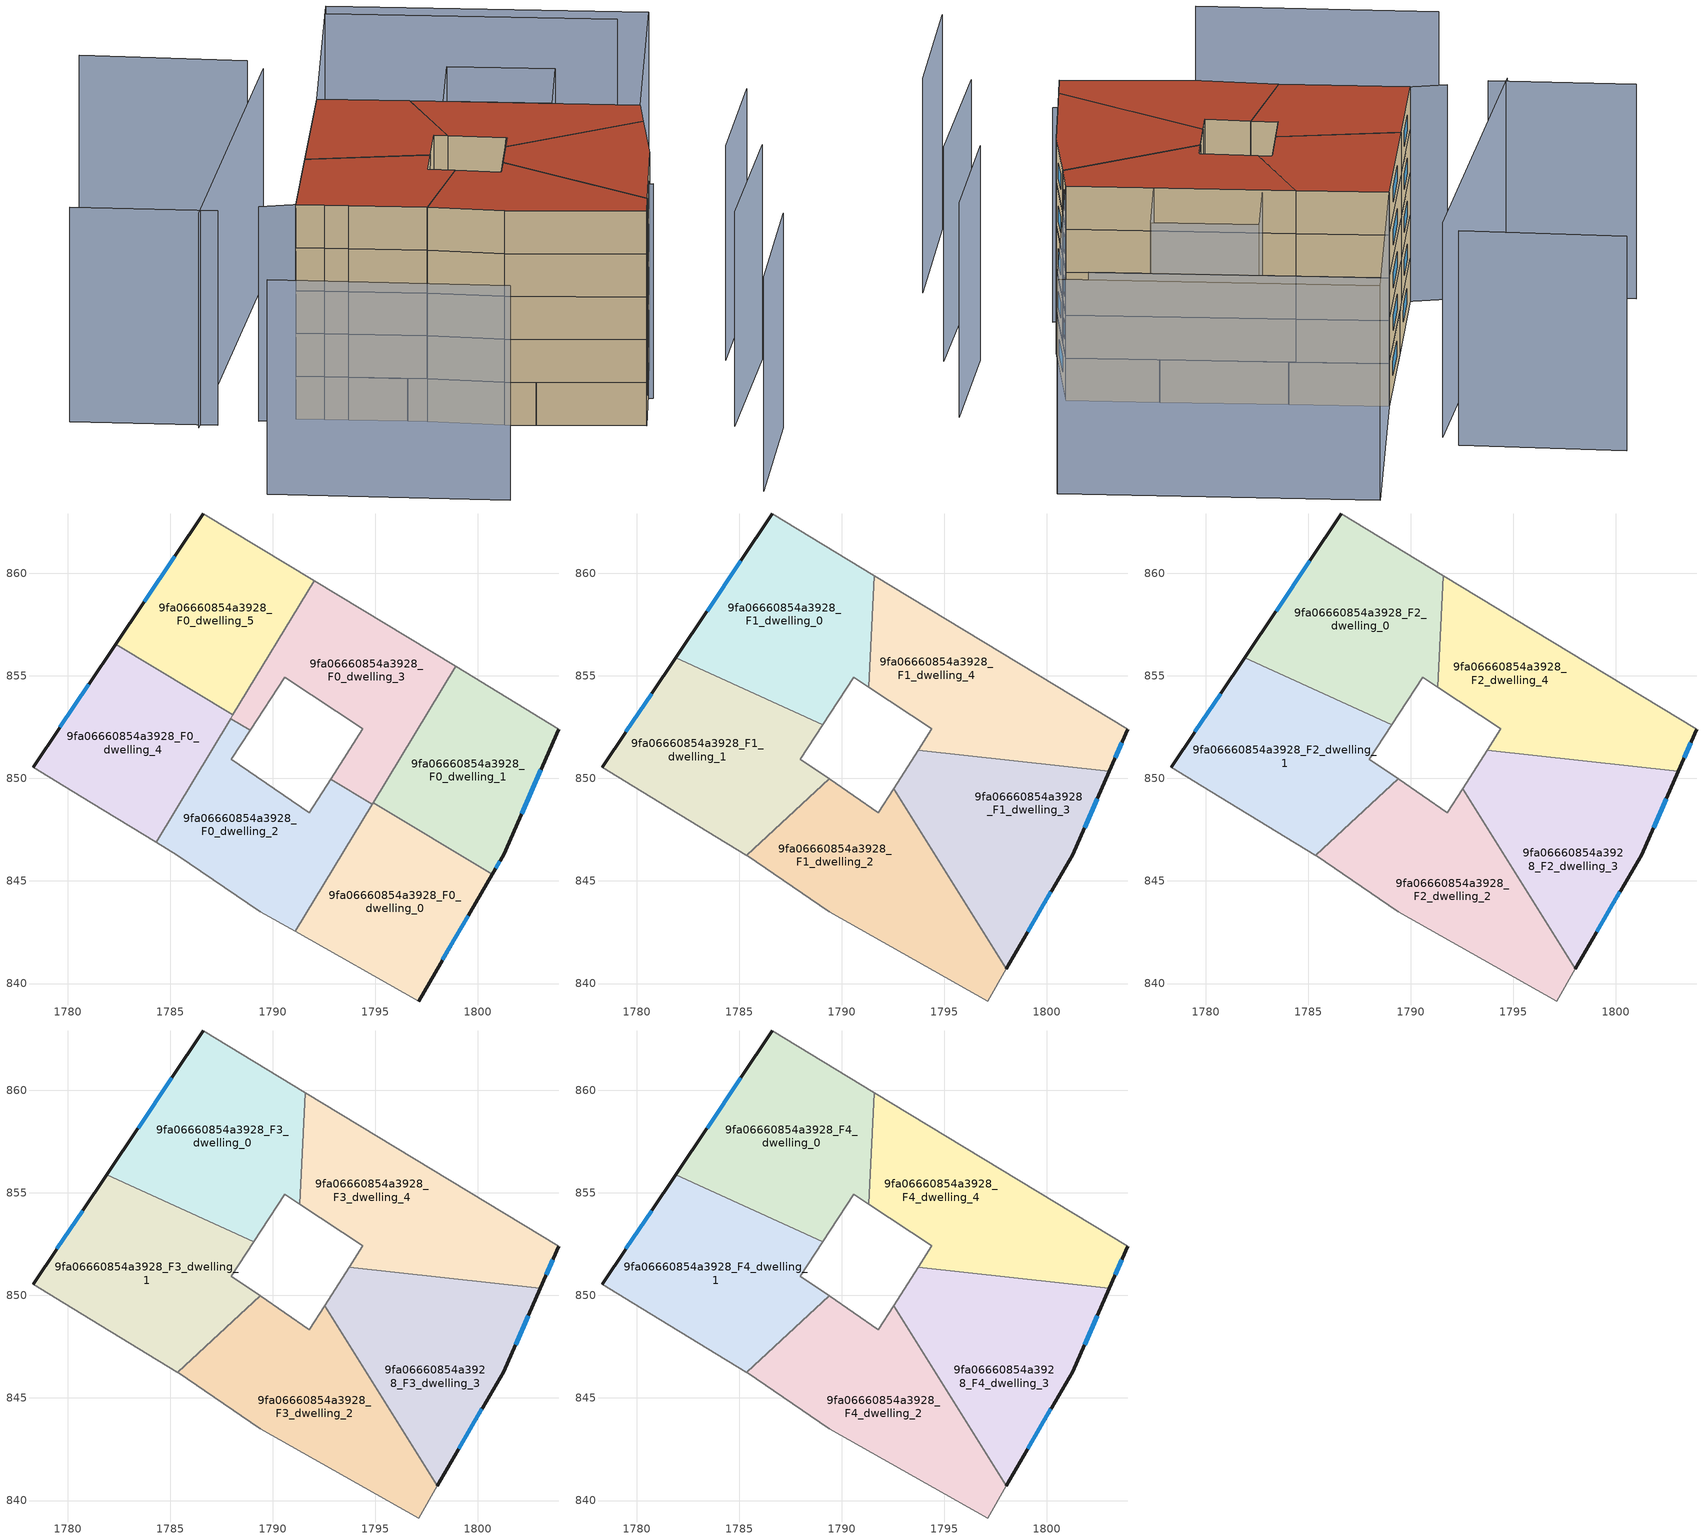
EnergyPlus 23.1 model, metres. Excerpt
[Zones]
9fa06660854a3928_F0_dwelling_0
 floor ground (EU_floor_Construction): 1800.7,845.32 1797.11,839.15 1791.1,842.54 1794.9,848.83 z0
 wall outside (EU_wall_Construction): 1797.11,839.15 1800.7,845.32 z0:3
 wall to 9fa06660854a3928_F0_dwelling_1 (EU_wall_Construction): 1800.7,845.32 1794.9,848.83 z0:3
 wall adiabatic (EU_wall_Construction): 1791.1,842.54 1797.11,839.15 z0:3
 wall to 9fa06660854a3928_F0_dwelling_2 (EU_wall_Construction): 1794.85,848.75 1791.1,842.54 z0:3
 wall to 9fa06660854a3928_F0_dwelling_3 (EU_wall_Construction): 1794.9,848.83 1794.85,848.75 z0:3
 window (EU_Window_Construction): 1798.28,841.15 1799.53,843.31 z0.98:2.02
9fa06660854a3928_F0_dwelling_1
 floor ground (EU_floor_Construction): 1803.96,852.41 1801.26,846.28 1800.7,845.32 1794.9,848.83 1798.91,855.46 z0
 wall outside (EU_wall_Construction): 1800.7,845.32 1801.26,846.28 1803.96,852.41 z0:3
 wall adiabatic (EU_wall_Construction): 1803.96,852.41 1798.91,855.46 z0:3
 wall to 9fa06660854a3928_F0_dwelling_3 (EU_wall_Construction): 1798.91,855.46 1794.9,848.83 z0:3
 window (EU_Window_Construction): 1802.14,848.27 1803.08,850.41 / 1800.88,845.63 1801.08,845.97 z0.98:2.02
9fa06660854a3928_F0_dwelling_2
 floor ground (EU_floor_Construction): 1792.83,849.97 1794.85,848.75 1791.1,842.54 1789.38,843.51 1785.35,846.27 1784.31,846.9 1787.95,852.92 1788.9,852.35 1787.97,850.94 1791.78,848.33 z0
 wall adiabatic (EU_wall_Construction): 1792.83,849.97 1791.78,848.33 1787.97,850.94 1788.9,852.35 / 1784.31,846.9 1785.35,846.27 1789.38,843.51 1791.1,842.54 z0:3
 wall to 9fa06660854a3928_F0_dwelling_3 (EU_wall_Construction): 1794.85,848.75 1792.83,849.97 / 1788.9,852.35 1787.95,852.92 z0:3
 wall to 9fa06660854a3928_F0_dwelling_4 (EU_wall_Construction): 1787.95,852.92 1784.31,846.9 z0:3
9fa06660854a3928_F0_dwelling_3
 floor ground (EU_floor_Construction): 1798.91,855.46 1794.85,848.75 1792.83,849.97 1794.4,852.41 1790.59,854.93 1788.9,852.35 1787.95,852.92 1792.02,859.63 z0
 wall adiabatic (EU_wall_Construction): 1788.9,852.35 1790.59,854.93 1794.4,852.41 1792.83,849.97 / 1798.91,855.46 1792.02,859.63 z0:3
 wall to 9fa06660854a3928_F0_dwelling_5 (EU_wall_Construction): 1792.02,859.63 1788.06,853.1 z0:3
 wall to 9fa06660854a3928_F0_dwelling_4 (EU_wall_Construction): 1788.06,853.1 1787.95,852.92 z0:3
9fa06660854a3928_F0_dwelling_4
 floor ground (EU_floor_Construction): 1788.06,853.1 1784.31,846.9 1781.14,848.83 1779.83,849.63 1778.31,850.55 1782.35,856.55 z0
 wall outside (EU_wall_Construction): 1782.35,856.55 1778.31,850.55 z0:3
 wall to 9fa06660854a3928_F0_dwelling_5 (EU_wall_Construction): 1788.06,853.1 1782.35,856.55 z0:3
 wall adiabatic (EU_wall_Construction): 1778.31,850.55 1779.83,849.63 1781.14,848.83 1784.31,846.9 z0:3
 window (EU_Window_Construction): 1781.04,854.6 1779.63,852.5 z0.98:2.02
9fa06660854a3928_F0_dwelling_5
 floor ground (EU_floor_Construction): 1792.02,859.63 1788.06,853.1 1782.35,856.55 1786.62,862.9 z0
 wall outside (EU_wall_Construction): 1786.62,862.9 1782.35,856.55 z0:3
 wall adiabatic (EU_wall_Construction): 1792.02,859.63 1786.62,862.9 z0:3
 window (EU_Window_Construction): 1785.23,860.83 1783.74,858.62 z0.98:2.02
9fa06660854a3928_F1_dwelling_0
 floor to 9fa06660854a3928_F0_dwelling_5 (EU_floor_Construction): 1791.59,859.89 1791.54,858.85 1788.06,853.1 1782.35,856.55 1786.62,862.9 z3
 floor to 9fa06660854a3928_F0_dwelling_3 (EU_floor_Construction): 1791.54,858.85 1791.33,854.44 1790.59,854.93 1789.07,852.61 1788.05,853.08 z3
 floor to 9fa06660854a3928_F0_dwelling_4 (EU_floor_Construction): 1788.06,853.1 1788.05,853.08 1781.9,855.88 1782.35,856.55 z3
 wall outside (EU_wall_Construction): 1786.62,862.9 1781.9,855.88 z3:6
 wall to 9fa06660854a3928_F1_dwelling_4 (EU_wall_Construction): 1791.33,854.44 1791.59,859.89 z3:6
 wall adiabatic (EU_wall_Construction): 1789.07,852.61 1790.59,854.93 1791.33,854.44 / 1791.59,859.89 1786.62,862.9 z3:6
 wall to 9fa06660854a3928_F1_dwelling_1 (EU_wall_Construction): 1781.9,855.88 1789.07,852.61 z3:6
 window (EU_Window_Construction): 1785.08,860.61 1783.43,858.16 z3.98:5.02
9fa06660854a3928_F1_dwelling_1
 floor to 9fa06660854a3928_F0_dwelling_4 (EU_floor_Construction): 1788.05,853.08 1784.31,846.9 1781.14,848.83 1779.83,849.63 1778.31,850.55 1781.9,855.88 z3
 floor to 9fa06660854a3928_F0_dwelling_2 (EU_floor_Construction): 1788.9,852.35 1787.97,850.94 1789.38,849.97 1785.36,846.26 1785.35,846.27 1784.31,846.9 1787.95,852.92 z3
 floor to 9fa06660854a3928_F0_dwelling_3 (EU_floor_Construction): 1789.07,852.61 1788.9,852.35 1787.95,852.92 1788.05,853.08 z3
 wall outside (EU_wall_Construction): 1781.9,855.88 1778.31,850.55 z3:6
 wall adiabatic (EU_wall_Construction): 1778.31,850.55 1779.83,849.63 1781.14,848.83 1785.35,846.27 1785.36,846.26 / 1789.38,849.97 1787.97,850.94 1789.07,852.61 z3:6
 wall to 9fa06660854a3928_F1_dwelling_2 (EU_wall_Construction): 1785.36,846.26 1789.38,849.97 z3:6
 window (EU_Window_Construction): 1780.73,854.14 1779.48,852.28 z3.98:5.02
9fa06660854a3928_F1_dwelling_2
 floor to 9fa06660854a3928_F0_dwelling_0 (EU_floor_Construction): 1793.94,847.24 1798.02,840.71 1797.11,839.15 1791.1,842.54 z3
 floor to 9fa06660854a3928_F0_dwelling_2 (EU_floor_Construction): 1792.53,849.5 1793.94,847.24 1791.1,842.54 1789.38,843.51 1785.36,846.26 1789.38,849.97 1791.78,848.33 z3
 wall adiabatic (EU_wall_Construction): 1792.53,849.5 1791.78,848.33 1789.38,849.97 / 1785.36,846.26 1789.38,843.51 1797.11,839.15 1798.02,840.71 z3:6
 wall to 9fa06660854a3928_F1_dwelling_3 (EU_wall_Construction): 1798.02,840.71 1792.53,849.5 z3:6
9fa06660854a3928_F1_dwelling_3
 floor to 9fa06660854a3928_F0_dwelling_1 (EU_floor_Construction): 1803.05,850.34 1801.26,846.28 1800.7,845.32 1794.9,848.83 1796.27,851.09 z3
 floor to 9fa06660854a3928_F0_dwelling_0 (EU_floor_Construction): 1800.7,845.32 1798.02,840.71 1793.94,847.24 1794.9,848.83 z3
 floor to 9fa06660854a3928_F0_dwelling_3 (EU_floor_Construction): 1796.27,851.09 1794.85,848.75 1792.83,849.97 1793.73,851.37 z3
 floor to 9fa06660854a3928_F0_dwelling_2 (EU_floor_Construction): 1794.85,848.75 1793.94,847.24 1792.53,849.5 1792.83,849.97 z3
 wall outside (EU_wall_Construction): 1798.02,840.71 1801.26,846.28 1803.05,850.34 z3:6
 wall adiabatic (EU_wall_Construction): 1793.73,851.37 1792.53,849.5 z3:6
 wall to 9fa06660854a3928_F1_dwelling_4 (EU_wall_Construction): 1803.05,850.34 1793.73,851.37 z3:6
 window (EU_Window_Construction): 1801.84,847.6 1802.47,849.02 / 1799.07,842.52 1800.21,844.47 z3.98:5.02
9fa06660854a3928_F1_dwelling_4
 floor to 9fa06660854a3928_F0_dwelling_3 (EU_floor_Construction): 1798.91,855.46 1796.27,851.09 1793.73,851.37 1794.4,852.41 1791.33,854.44 1791.54,858.85 1792.01,859.63 z3
 floor to 9fa06660854a3928_F0_dwelling_5 (EU_floor_Construction): 1792.01,859.63 1791.54,858.85 1791.59,859.89 z3
 floor to 9fa06660854a3928_F0_dwelling_1 (EU_floor_Construction): 1803.96,852.41 1803.05,850.34 1796.27,851.09 1798.91,855.46 z3
 wall outside (EU_wall_Construction): 1803.05,850.34 1803.96,852.41 z3:6
 wall adiabatic (EU_wall_Construction): 1791.33,854.44 1794.4,852.41 1793.73,851.37 / 1803.96,852.41 1791.59,859.89 z3:6
 window (EU_Window_Construction): 1803.35,851.01 1803.66,851.74 z3.98:5.02
9fa06660854a3928_F2_dwelling_0
 floor to 9fa06660854a3928_F1_dwelling_0 (EU_floor_Construction): 1791.59,859.89 1791.33,854.44 1790.59,854.93 1789.07,852.61 1781.9,855.88 1786.62,862.9 z6
 wall outside (EU_wall_Construction): 1786.62,862.9 1781.9,855.88 z6:9
 wall to 9fa06660854a3928_F2_dwelling_4 (EU_wall_Construction): 1791.33,854.44 1791.59,859.89 z6:9
 wall adiabatic (EU_wall_Construction): 1789.07,852.61 1790.59,854.93 1791.33,854.44 / 1791.59,859.89 1786.62,862.9 z6:9
 wall to 9fa06660854a3928_F2_dwelling_1 (EU_wall_Construction): 1781.9,855.88 1789.07,852.61 z6:9
 window (EU_Window_Construction): 1785.08,860.61 1783.43,858.16 z6.98:8.02
9fa06660854a3928_F2_dwelling_1
 floor to 9fa06660854a3928_F1_dwelling_1 (EU_floor_Construction): 1789.07,852.61 1787.97,850.94 1789.38,849.97 1785.36,846.26 1785.35,846.27 1781.14,848.83 1779.83,849.63 1778.31,850.55 1781.9,855.88 z6
 wall outside (EU_wall_Construction): 1781.9,855.88 1778.31,850.55 z6:9
 wall adiabatic (EU_wall_Construction): 1778.31,850.55 1779.83,849.63 1781.14,848.83 1785.35,846.27 1785.36,846.26 / 1789.38,849.97 1787.97,850.94 1789.07,852.61 z6:9
 wall to 9fa06660854a3928_F2_dwelling_2 (EU_wall_Construction): 1785.36,846.26 1789.38,849.97 z6:9
 window (EU_Window_Construction): 1780.73,854.14 1779.48,852.28 z6.98:8.02
9fa06660854a3928_F2_dwelling_2
 floor to 9fa06660854a3928_F1_dwelling_2 (EU_floor_Construction): 1792.53,849.5 1798.02,840.71 1797.11,839.15 1789.38,843.51 1785.36,846.26 1789.38,849.97 1791.78,848.33 z6
 wall adiabatic (EU_wall_Construction): 1792.53,849.5 1791.78,848.33 1789.38,849.97 / 1785.36,846.26 1789.38,843.51 1797.11,839.15 1798.02,840.71 z6:9
 wall to 9fa06660854a3928_F2_dwelling_3 (EU_wall_Construction): 1798.02,840.71 1792.53,849.5 z6:9
9fa06660854a3928_F2_dwelling_3
 floor to 9fa06660854a3928_F1_dwelling_3 (EU_floor_Construction): 1803.05,850.34 1801.26,846.28 1798.02,840.71 1792.53,849.5 1793.73,851.37 z6
 wall outside (EU_wall_Construction): 1798.02,840.71 1801.26,846.28 1803.05,850.34 z6:9
 wall adiabatic (EU_wall_Construction): 1793.73,851.37 1792.53,849.5 z6:9
 wall to 9fa06660854a3928_F2_dwelling_4 (EU_wall_Construction): 1803.05,850.34 1793.73,851.37 z6:9
 window (EU_Window_Construction): 1801.84,847.6 1802.47,849.02 / 1799.07,842.52 1800.21,844.47 z6.98:8.02
9fa06660854a3928_F2_dwelling_4
 floor to 9fa06660854a3928_F1_dwelling_4 (EU_floor_Construction): 1803.96,852.41 1803.05,850.34 1793.73,851.37 1794.4,852.41 1791.33,854.44 1791.59,859.89 z6
 wall outside (EU_wall_Construction): 1803.05,850.34 1803.96,852.41 z6:9
 wall adiabatic (EU_wall_Construction): 1791.33,854.44 1794.4,852.41 1793.73,851.37 / 1803.96,852.41 1791.59,859.89 z6:9
 window (EU_Window_Construction): 1803.35,851.01 1803.66,851.74 z6.98:8.02
9fa06660854a3928_F3_dwelling_0
 floor to 9fa06660854a3928_F2_dwelling_0 (EU_floor_Construction): 1791.59,859.89 1791.33,854.44 1790.59,854.93 1789.07,852.61 1781.9,855.88 1786.62,862.9 z9
 wall outside (EU_wall_Construction): 1786.62,862.9 1781.9,855.88 z9:12
 wall to 9fa06660854a3928_F3_dwelling_4 (EU_wall_Construction): 1791.33,854.44 1791.59,859.89 z9:12
 wall adiabatic (EU_wall_Construction): 1789.07,852.61 1790.59,854.93 1791.33,854.44 / 1791.59,859.89 1786.62,862.9 z9:12
 wall to 9fa06660854a3928_F3_dwelling_1 (EU_wall_Construction): 1781.9,855.88 1789.07,852.61 z9:12
 window (EU_Window_Construction): 1785.08,860.61 1783.43,858.16 z9.98:11.02
9fa06660854a3928_F3_dwelling_1
 floor to 9fa06660854a3928_F2_dwelling_1 (EU_floor_Construction): 1789.07,852.61 1787.97,850.94 1789.38,849.97 1785.36,846.26 1785.35,846.27 1781.14,848.83 1779.83,849.63 1778.31,850.55 1781.9,855.88 z9
 wall outside (EU_wall_Construction): 1781.9,855.88 1778.31,850.55 z9:12
 wall adiabatic (EU_wall_Construction): 1778.31,850.55 1779.83,849.63 1781.14,848.83 1785.35,846.27 1785.36,846.26 / 1789.38,849.97 1787.97,850.94 1789.07,852.61 z9:12
 wall to 9fa06660854a3928_F3_dwelling_2 (EU_wall_Construction): 1785.36,846.26 1789.38,849.97 z9:12
 window (EU_Window_Construction): 1780.73,854.14 1779.48,852.28 z9.98:11.02
9fa06660854a3928_F3_dwelling_2
 floor to 9fa06660854a3928_F2_dwelling_2 (EU_floor_Construction): 1792.53,849.5 1798.02,840.71 1797.11,839.15 1789.38,843.51 1785.36,846.26 1789.38,849.97 1791.78,848.33 z9
 wall adiabatic (EU_wall_Construction): 1792.53,849.5 1791.78,848.33 1789.38,849.97 / 1785.36,846.26 1789.38,843.51 1797.11,839.15 1798.02,840.71 z9:12
 wall to 9fa06660854a3928_F3_dwelling_3 (EU_wall_Construction): 1798.02,840.71 1792.53,849.5 z9:12
9fa06660854a3928_F3_dwelling_3
 floor to 9fa06660854a3928_F2_dwelling_3 (EU_floor_Construction): 1803.05,850.34 1801.26,846.28 1798.02,840.71 1792.53,849.5 1793.73,851.37 z9
 wall outside (EU_wall_Construction): 1798.02,840.71 1801.26,846.28 1803.05,850.34 z9:12
 wall adiabatic (EU_wall_Construction): 1793.73,851.37 1792.53,849.5 z9:12
 wall to 9fa06660854a3928_F3_dwelling_4 (EU_wall_Construction): 1803.05,850.34 1793.73,851.37 z9:12
 window (EU_Window_Construction): 1801.84,847.6 1802.47,849.02 / 1799.07,842.52 1800.21,844.47 z9.98:11.02
9fa06660854a3928_F3_dwelling_4
 floor to 9fa06660854a3928_F2_dwelling_4 (EU_floor_Construction): 1803.96,852.41 1803.05,850.34 1793.73,851.37 1794.4,852.41 1791.33,854.44 1791.59,859.89 z9
 wall outside (EU_wall_Construction): 1803.05,850.34 1803.96,852.41 z9:12
 wall adiabatic (EU_wall_Construction): 1791.33,854.44 1794.4,852.41 1793.73,851.37 / 1803.96,852.41 1791.59,859.89 z9:12
 window (EU_Window_Construction): 1803.35,851.01 1803.66,851.74 z9.98:11.02
9fa06660854a3928_F4_dwelling_0
 floor to 9fa06660854a3928_F3_dwelling_0 (EU_floor_Construction): 1791.59,859.89 1791.33,854.44 1790.59,854.93 1789.07,852.61 1781.9,855.88 1786.62,862.9 z12
 wall outside (EU_wall_Construction): 1786.62,862.9 1781.9,855.88 z12:15
 wall to 9fa06660854a3928_F4_dwelling_4 (EU_wall_Construction): 1791.33,854.44 1791.59,859.89 z12:15
 wall adiabatic (EU_wall_Construction): 1789.07,852.61 1790.59,854.93 1791.33,854.44 / 1791.59,859.89 1786.62,862.9 z12:15
 wall to 9fa06660854a3928_F4_dwelling_1 (EU_wall_Construction): 1781.9,855.88 1789.07,852.61 z12:15
 window (EU_Window_Construction): 1785.08,860.61 1783.43,858.16 z12.98:14.02
 roof outside (EU_roof_Construction): 1791.33,854.44 1791.59,859.89 1786.62,862.9 1781.9,855.88 1789.07,852.61 1790.59,854.93 z15
9fa06660854a3928_F4_dwelling_1
 floor to 9fa06660854a3928_F3_dwelling_1 (EU_floor_Construction): 1789.07,852.61 1787.97,850.94 1789.38,849.97 1785.36,846.26 1785.35,846.27 1781.14,848.83 1779.83,849.63 1778.31,850.55 1781.9,855.88 z12
 wall outside (EU_wall_Construction): 1781.9,855.88 1778.31,850.55 z12:15
 wall adiabatic (EU_wall_Construction): 1778.31,850.55 1779.83,849.63 1781.14,848.83 1785.35,846.27 1785.36,846.26 / 1789.38,849.97 1787.97,850.94 1789.07,852.61 z12:15
 wall to 9fa06660854a3928_F4_dwelling_2 (EU_wall_Construction): 1785.36,846.26 1789.38,849.97 z12:15
 window (EU_Window_Construction): 1780.73,854.14 1779.48,852.28 z12.98:14.02
 roof outside (EU_roof_Construction): 1789.38,849.97 1787.97,850.94 1789.07,852.61 1781.9,855.88 1778.31,850.55 1779.83,849.63 1781.14,848.83 1785.35,846.27 1785.36,846.26 z15
9fa06660854a3928_F4_dwelling_2
 floor to 9fa06660854a3928_F3_dwelling_2 (EU_floor_Construction): 1792.53,849.5 1798.02,840.71 1797.11,839.15 1789.38,843.51 1785.36,846.26 1789.38,849.97 1791.78,848.33 z12
 wall adiabatic (EU_wall_Construction): 1792.53,849.5 1791.78,848.33 1789.38,849.97 / 1785.36,846.26 1789.38,843.51 1797.11,839.15 1798.02,840.71 z12:15
 wall to 9fa06660854a3928_F4_dwelling_3 (EU_wall_Construction): 1798.02,840.71 1792.53,849.5 z12:15
 roof outside (EU_roof_Construction): 1797.11,839.15 1798.02,840.71 1792.53,849.5 1791.78,848.33 1789.38,849.97 1785.36,846.26 1789.38,843.51 z15
9fa06660854a3928_F4_dwelling_3
 floor to 9fa06660854a3928_F3_dwelling_3 (EU_floor_Construction): 1803.05,850.34 1801.26,846.28 1798.02,840.71 1792.53,849.5 1793.73,851.37 z12
 wall outside (EU_wall_Construction): 1798.02,840.71 1801.26,846.28 1803.05,850.34 z12:15
 wall adiabatic (EU_wall_Construction): 1793.73,851.37 1792.53,849.5 z12:15
 wall to 9fa06660854a3928_F4_dwelling_4 (EU_wall_Construction): 1803.05,850.34 1793.73,851.37 z12:15
 window (EU_Window_Construction): 1801.84,847.6 1802.47,849.02 / 1799.07,842.52 1800.21,844.47 z12.98:14.02
 roof outside (EU_roof_Construction): 1798.02,840.71 1801.26,846.28 1803.05,850.34 1793.73,851.37 1792.53,849.5 z15
9fa06660854a3928_F4_dwelling_4
 floor to 9fa06660854a3928_F3_dwelling_4 (EU_floor_Construction): 1803.96,852.41 1803.05,850.34 1793.73,851.37 1794.4,852.41 1791.33,854.44 1791.59,859.89 z12
 wall outside (EU_wall_Construction): 1803.05,850.34 1803.96,852.41 z12:15
 wall adiabatic (EU_wall_Construction): 1791.33,854.44 1794.4,852.41 1793.73,851.37 / 1803.96,852.41 1791.59,859.89 z12:15
 window (EU_Window_Construction): 1803.35,851.01 1803.66,851.74 z12.98:14.02
 roof outside (EU_roof_Construction): 1803.05,850.34 1803.96,852.41 1791.59,859.89 1791.33,854.44 1794.4,852.41 1793.73,851.37 z15
shading: 1799.1,827.55 1804.47,834.79 / 1771.68,842.18 1784.6,834.14 / 1776.17,851.44 1799.36,842.35 / 1805.9,844.83 1810.89,851.17 / 1801.91,836.42 1807.97,843.86 / 1765.77,857.1 1773.62,852.16 / 1808.52,863.66 1792.85,873.16 / 1785.39,869.71 1776.59,875.49 / 1785.74,868.23 1772.43,852.44 / 1787.92,850.86 1790.59,854.93 / 1790.59,854.93 1794.45,852.4 / 1794.45,852.4 1791.78,848.33 / 1791.78,848.33 1787.92,850.86 / 1793.41,858.79 1795.93,862.94 / 1795.93,862.94 1801.76,859.4 / 1801.76,859.4 1799.24,855.25 / 1799.24,855.25 1793.41,858.79 / 1786.62,862.9 1793.42,874.1 / 1793.42,874.1 1810.74,863.58 / 1810.74,863.58 1803.94,852.38 / 1803.94,852.38 1786.62,862.9 z0:15
[Building]
EU S2 Campaign: North Axis=0; Terrain=City; Solar Distribution=FullExterior
[Site:Location]
Bologna: Latitude=44.5; Longitude=11.25; Time Zone=1; Elevation=37
[SizingPeriod:WeatherFileDays]
AnnualSizingPeriod: Begin Month=1; Begin Day of Month=1; End Month=12; End Day of Month=31; Day of Week for Start Day=Monday; Use Weather File Daylight Saving Period=No; Use Weather File Rain and Snow Indicators=No
[MATERIAL]
EU_InternalMass_Material: Roughness=MediumRough; Thickness=0.1; Conductivity=1; Density=1800; Specific Heat=900; Thermal Absorptance=0.9; Solar Absorptance=0.7; Visible Absorptance=0.7
[MATERIAL:NOMASS] Roughness=MediumRough; Thermal Absorptance=0.9; Solar Absorptance=0.7; Visible Absorptance=0.7
Name | Thermal Resistance
EU_wall_NoMass | 0.905828
EU_roof_NoMass | 0.37593
EU_floor_NoMass | 0.67114
[WINDOWMATERIAL:SIMPLEGLAZINGSYSTEM]
EU_Window_SimpleGlazing: UFactor=4.52486; Solar Heat Gain Coefficient=0.85; Visible Transmittance=0.85
[CONSTRUCTION]
EU_wall_Construction: EU_wall_NoMass
EU_roof_Construction: EU_roof_NoMass
EU_floor_Construction: EU_floor_NoMass
EU_Window_Construction: EU_Window_SimpleGlazing
EU_InternalMass_Construction: EU_InternalMass_Material
[ZONE] Type=1; Multiplier=1; Ceiling Height=autocalculate; Floor Area=autocalculate; Part of Total Floor Area=Yes
Name | Volume
9fa06660854a3928_F0_dwelling_0; 9fa06660854a3928_F0_dwelling_5 | 148.673
9fa06660854a3928_F1_dwelling_0; 9fa06660854a3928_F2_dwelling_0; 9fa06660854a3928_F3_dwelling_0; 9fa06660854a3928_F4_dwelling_0 | 178.399
9fa06660854a3928_F0_dwelling_1 | 148.663
9fa06660854a3928_F1_dwelling_1; 9fa06660854a3928_F2_dwelling_1; 9fa06660854a3928_F3_dwelling_1; 9fa06660854a3928_F4_dwelling_1 | 178.392
9fa06660854a3928_F0_dwelling_2 | 148.668
9fa06660854a3928_F1_dwelling_2; 9fa06660854a3928_F2_dwelling_2; 9fa06660854a3928_F3_dwelling_2; 9fa06660854a3928_F4_dwelling_2 | 178.387
9fa06660854a3928_F0_dwelling_3 | 148.674
9fa06660854a3928_F1_dwelling_3; 9fa06660854a3928_F2_dwelling_3; 9fa06660854a3928_F3_dwelling_3; 9fa06660854a3928_F4_dwelling_3 | 178.406
9fa06660854a3928_F0_dwelling_4 | 148.666
9fa06660854a3928_F1_dwelling_4; 9fa06660854a3928_F2_dwelling_4; 9fa06660854a3928_F3_dwelling_4; 9fa06660854a3928_F4_dwelling_4 | 178.397
[INTERNALMASS] Construction=EU_InternalMass_Construction
Name | Zone or ZoneList | Surface Area
9fa06660854a3928_F0_dwelling_0_EU_InternalMass | 9fa06660854a3928_F0_dwelling_0 | 49.5576
9fa06660854a3928_F0_dwelling_1_EU_InternalMass | 9fa06660854a3928_F0_dwelling_1 | 49.5543
9fa06660854a3928_F0_dwelling_2_EU_InternalMass | 9fa06660854a3928_F0_dwelling_2 | 49.5562
9fa06660854a3928_F0_dwelling_3_EU_InternalMass | 9fa06660854a3928_F0_dwelling_3 | 49.5578
9fa06660854a3928_F0_dwelling_4_EU_InternalMass | 9fa06660854a3928_F0_dwelling_4 | 49.5557
9fa06660854a3928_F0_dwelling_5_EU_InternalMass | 9fa06660854a3928_F0_dwelling_5 | 49.5574
9fa06660854a3928_F1_dwelling_0_EU_InternalMass | 9fa06660854a3928_F1_dwelling_0 | 59.4669
9fa06660854a3928_F1_dwelling_1_EU_InternalMass | 9fa06660854a3928_F1_dwelling_1 | 59.4639
9fa06660854a3928_F1_dwelling_2_EU_InternalMass | 9fa06660854a3928_F1_dwelling_2 | 59.4622
9fa06660854a3928_F1_dwelling_3_EU_InternalMass | 9fa06660854a3928_F1_dwelling_3 | 59.4683
9fa06660854a3928_F1_dwelling_4_EU_InternalMass | 9fa06660854a3928_F1_dwelling_4 | 59.4658
9fa06660854a3928_F2_dwelling_0_EU_InternalMass | 9fa06660854a3928_F2_dwelling_0 | 59.4669
9fa06660854a3928_F2_dwelling_1_EU_InternalMass | 9fa06660854a3928_F2_dwelling_1 | 59.4639
9fa06660854a3928_F2_dwelling_2_EU_InternalMass | 9fa06660854a3928_F2_dwelling_2 | 59.4622
9fa06660854a3928_F2_dwelling_3_EU_InternalMass | 9fa06660854a3928_F2_dwelling_3 | 59.4683
9fa06660854a3928_F2_dwelling_4_EU_InternalMass | 9fa06660854a3928_F2_dwelling_4 | 59.4658
9fa06660854a3928_F3_dwelling_0_EU_InternalMass | 9fa06660854a3928_F3_dwelling_0 | 59.4669
9fa06660854a3928_F3_dwelling_1_EU_InternalMass | 9fa06660854a3928_F3_dwelling_1 | 59.4639
9fa06660854a3928_F3_dwelling_2_EU_InternalMass | 9fa06660854a3928_F3_dwelling_2 | 59.4622
9fa06660854a3928_F3_dwelling_3_EU_InternalMass | 9fa06660854a3928_F3_dwelling_3 | 59.4683
9fa06660854a3928_F3_dwelling_4_EU_InternalMass | 9fa06660854a3928_F3_dwelling_4 | 59.4658
9fa06660854a3928_F4_dwelling_0_EU_InternalMass | 9fa06660854a3928_F4_dwelling_0 | 59.4669
9fa06660854a3928_F4_dwelling_1_EU_InternalMass | 9fa06660854a3928_F4_dwelling_1 | 59.4639
9fa06660854a3928_F4_dwelling_2_EU_InternalMass | 9fa06660854a3928_F4_dwelling_2 | 59.4622
9fa06660854a3928_F4_dwelling_3_EU_InternalMass | 9fa06660854a3928_F4_dwelling_3 | 59.4683
9fa06660854a3928_F4_dwelling_4_EU_InternalMass | 9fa06660854a3928_F4_dwelling_4 | 59.4658
[OTHEREQUIPMENT] Fuel Type=Electricity; Design Level Calculation Method=Watts/Area; Power per Zone Floor Area=1; Fraction Latent=0; Fraction Radiant=0; Fraction Lost=0; Carbon Dioxide Generation Rate=0; EndUse Subcategory=EU_Step8_InternalGains
Name | Zone or ZoneList or Space or SpaceList | Schedule
EU_Step8_InternalGain_9fa06660854a3928_F0_dwelling_0_f000 | 9fa06660854a3928_F0_dwelling_0 | EU_Step8_GainSchedule_9fa06660854a3928_F0_dwelling_0_f000
EU_Step8_InternalGain_9fa06660854a3928_F0_dwelling_1_f000 | 9fa06660854a3928_F0_dwelling_1 | EU_Step8_GainSchedule_9fa06660854a3928_F0_dwelling_1_f000
EU_Step8_InternalGain_9fa06660854a3928_F0_dwelling_2_f000 | 9fa06660854a3928_F0_dwelling_2 | EU_Step8_GainSchedule_9fa06660854a3928_F0_dwelling_2_f000
EU_Step8_InternalGain_9fa06660854a3928_F0_dwelling_3_f000 | 9fa06660854a3928_F0_dwelling_3 | EU_Step8_GainSchedule_9fa06660854a3928_F0_dwelling_3_f000
EU_Step8_InternalGain_9fa06660854a3928_F0_dwelling_4_f000 | 9fa06660854a3928_F0_dwelling_4 | EU_Step8_GainSchedule_9fa06660854a3928_F0_dwelling_4_f000
EU_Step8_InternalGain_9fa06660854a3928_F0_dwelling_5_f000 | 9fa06660854a3928_F0_dwelling_5 | EU_Step8_GainSchedule_9fa06660854a3928_F0_dwelling_5_f000
EU_Step8_InternalGain_9fa06660854a3928_F1_dwelling_0_f000 | 9fa06660854a3928_F1_dwelling_0 | EU_Step8_GainSchedule_9fa06660854a3928_F1_dwelling_0_f000
EU_Step8_InternalGain_9fa06660854a3928_F1_dwelling_1_f000 | 9fa06660854a3928_F1_dwelling_1 | EU_Step8_GainSchedule_9fa06660854a3928_F1_dwelling_1_f000
EU_Step8_InternalGain_9fa06660854a3928_F1_dwelling_2_f000 | 9fa06660854a3928_F1_dwelling_2 | EU_Step8_GainSchedule_9fa06660854a3928_F1_dwelling_2_f000
EU_Step8_InternalGain_9fa06660854a3928_F1_dwelling_3_f000 | 9fa06660854a3928_F1_dwelling_3 | EU_Step8_GainSchedule_9fa06660854a3928_F1_dwelling_3_f000
EU_Step8_InternalGain_9fa06660854a3928_F1_dwelling_4_f000 | 9fa06660854a3928_F1_dwelling_4 | EU_Step8_GainSchedule_9fa06660854a3928_F1_dwelling_4_f000
EU_Step8_InternalGain_9fa06660854a3928_F2_dwelling_0_f000 | 9fa06660854a3928_F2_dwelling_0 | EU_Step8_GainSchedule_9fa06660854a3928_F2_dwelling_0_f000
EU_Step8_InternalGain_9fa06660854a3928_F2_dwelling_1_f000 | 9fa06660854a3928_F2_dwelling_1 | EU_Step8_GainSchedule_9fa06660854a3928_F2_dwelling_1_f000
EU_Step8_InternalGain_9fa06660854a3928_F2_dwelling_2_f000 | 9fa06660854a3928_F2_dwelling_2 | EU_Step8_GainSchedule_9fa06660854a3928_F2_dwelling_2_f000
EU_Step8_InternalGain_9fa06660854a3928_F2_dwelling_3_f000 | 9fa06660854a3928_F2_dwelling_3 | EU_Step8_GainSchedule_9fa06660854a3928_F2_dwelling_3_f000
EU_Step8_InternalGain_9fa06660854a3928_F2_dwelling_4_f000 | 9fa06660854a3928_F2_dwelling_4 | EU_Step8_GainSchedule_9fa06660854a3928_F2_dwelling_4_f000
EU_Step8_InternalGain_9fa06660854a3928_F3_dwelling_0_f000 | 9fa06660854a3928_F3_dwelling_0 | EU_Step8_GainSchedule_9fa06660854a3928_F3_dwelling_0_f000
EU_Step8_InternalGain_9fa06660854a3928_F3_dwelling_1_f000 | 9fa06660854a3928_F3_dwelling_1 | EU_Step8_GainSchedule_9fa06660854a3928_F3_dwelling_1_f000
EU_Step8_InternalGain_9fa06660854a3928_F3_dwelling_2_f000 | 9fa06660854a3928_F3_dwelling_2 | EU_Step8_GainSchedule_9fa06660854a3928_F3_dwelling_2_f000
EU_Step8_InternalGain_9fa06660854a3928_F3_dwelling_3_f000 | 9fa06660854a3928_F3_dwelling_3 | EU_Step8_GainSchedule_9fa06660854a3928_F3_dwelling_3_f000
EU_Step8_InternalGain_9fa06660854a3928_F3_dwelling_4_f000 | 9fa06660854a3928_F3_dwelling_4 | EU_Step8_GainSchedule_9fa06660854a3928_F3_dwelling_4_f000
EU_Step8_InternalGain_9fa06660854a3928_F4_dwelling_0_f000 | 9fa06660854a3928_F4_dwelling_0 | EU_Step8_GainSchedule_9fa06660854a3928_F4_dwelling_0_f000
EU_Step8_InternalGain_9fa06660854a3928_F4_dwelling_1_f000 | 9fa06660854a3928_F4_dwelling_1 | EU_Step8_GainSchedule_9fa06660854a3928_F4_dwelling_1_f000
EU_Step8_InternalGain_9fa06660854a3928_F4_dwelling_2_f000 | 9fa06660854a3928_F4_dwelling_2 | EU_Step8_GainSchedule_9fa06660854a3928_F4_dwelling_2_f000
EU_Step8_InternalGain_9fa06660854a3928_F4_dwelling_3_f000 | 9fa06660854a3928_F4_dwelling_3 | EU_Step8_GainSchedule_9fa06660854a3928_F4_dwelling_3_f000
EU_Step8_InternalGain_9fa06660854a3928_F4_dwelling_4_f000 | 9fa06660854a3928_F4_dwelling_4 | EU_Step8_GainSchedule_9fa06660854a3928_F4_dwelling_4_f000
[ZONEVENTILATION:DESIGNFLOWRATE] Schedule=EU_AlwaysOn; Design Flow Rate Calculation Method=AirChanges/Hour; Air Changes per Hour=0.73129; Ventilation Type=Natural; Fan Pressure Rise=0; Fan Total Efficiency=1; Constant Term Coefficient=1; Temperature Term Coefficient=0; Velocity Term Coefficient=0; Velocity Squared Term Coefficient=0; Minimum Indoor Temperature=-100; Maximum Indoor Temperature=100; Delta Temperature=-100; Minimum Outdoor Temperature=-100; Maximum Outdoor Temperature=100; Maximum Wind Speed=40
Name | Zone or ZoneList or Space or SpaceList
EU_ConstantAir_9fa06660854a3928_F0_dwelling_0 | 9fa06660854a3928_F0_dwelling_0
EU_ConstantAir_9fa06660854a3928_F0_dwelling_1 | 9fa06660854a3928_F0_dwelling_1
EU_ConstantAir_9fa06660854a3928_F0_dwelling_2 | 9fa06660854a3928_F0_dwelling_2
EU_ConstantAir_9fa06660854a3928_F0_dwelling_3 | 9fa06660854a3928_F0_dwelling_3
EU_ConstantAir_9fa06660854a3928_F0_dwelling_4 | 9fa06660854a3928_F0_dwelling_4
EU_ConstantAir_9fa06660854a3928_F0_dwelling_5 | 9fa06660854a3928_F0_dwelling_5
EU_ConstantAir_9fa06660854a3928_F1_dwelling_0 | 9fa06660854a3928_F1_dwelling_0
EU_ConstantAir_9fa06660854a3928_F1_dwelling_1 | 9fa06660854a3928_F1_dwelling_1
EU_ConstantAir_9fa06660854a3928_F1_dwelling_2 | 9fa06660854a3928_F1_dwelling_2
EU_ConstantAir_9fa06660854a3928_F1_dwelling_3 | 9fa06660854a3928_F1_dwelling_3
EU_ConstantAir_9fa06660854a3928_F1_dwelling_4 | 9fa06660854a3928_F1_dwelling_4
EU_ConstantAir_9fa06660854a3928_F2_dwelling_0 | 9fa06660854a3928_F2_dwelling_0
EU_ConstantAir_9fa06660854a3928_F2_dwelling_1 | 9fa06660854a3928_F2_dwelling_1
EU_ConstantAir_9fa06660854a3928_F2_dwelling_2 | 9fa06660854a3928_F2_dwelling_2
EU_ConstantAir_9fa06660854a3928_F2_dwelling_3 | 9fa06660854a3928_F2_dwelling_3
EU_ConstantAir_9fa06660854a3928_F2_dwelling_4 | 9fa06660854a3928_F2_dwelling_4
EU_ConstantAir_9fa06660854a3928_F3_dwelling_0 | 9fa06660854a3928_F3_dwelling_0
EU_ConstantAir_9fa06660854a3928_F3_dwelling_1 | 9fa06660854a3928_F3_dwelling_1
EU_ConstantAir_9fa06660854a3928_F3_dwelling_2 | 9fa06660854a3928_F3_dwelling_2
EU_ConstantAir_9fa06660854a3928_F3_dwelling_3 | 9fa06660854a3928_F3_dwelling_3
EU_ConstantAir_9fa06660854a3928_F3_dwelling_4 | 9fa06660854a3928_F3_dwelling_4
EU_ConstantAir_9fa06660854a3928_F4_dwelling_0 | 9fa06660854a3928_F4_dwelling_0
EU_ConstantAir_9fa06660854a3928_F4_dwelling_1 | 9fa06660854a3928_F4_dwelling_1
EU_ConstantAir_9fa06660854a3928_F4_dwelling_2 | 9fa06660854a3928_F4_dwelling_2
EU_ConstantAir_9fa06660854a3928_F4_dwelling_3 | 9fa06660854a3928_F4_dwelling_3
EU_ConstantAir_9fa06660854a3928_F4_dwelling_4 | 9fa06660854a3928_F4_dwelling_4
[HVACTEMPLATE:THERMOSTAT] Constant Heating Setpoint=20; Constant Cooling Setpoint=50
EU_HeatOnly_9fa06660854a3928_F0_dwelling_0; EU_HeatOnly_9fa06660854a3928_F0_dwelling_1; EU_HeatOnly_9fa06660854a3928_F0_dwelling_2; EU_HeatOnly_9fa06660854a3928_F0_dwelling_3; EU_HeatOnly_9fa06660854a3928_F0_dwelling_4; EU_HeatOnly_9fa06660854a3928_F0_dwelling_5; EU_HeatOnly_9fa06660854a3928_F1_dwelling_0; EU_HeatOnly_9fa06660854a3928_F1_dwelling_1; EU_HeatOnly_9fa06660854a3928_F1_dwelling_2; EU_HeatOnly_9fa06660854a3928_F1_dwelling_3; EU_HeatOnly_9fa06660854a3928_F1_dwelling_4; EU_HeatOnly_9fa06660854a3928_F2_dwelling_0; EU_HeatOnly_9fa06660854a3928_F2_dwelling_1; EU_HeatOnly_9fa06660854a3928_F2_dwelling_2; EU_HeatOnly_9fa06660854a3928_F2_dwelling_3; EU_HeatOnly_9fa06660854a3928_F2_dwelling_4; EU_HeatOnly_9fa06660854a3928_F3_dwelling_0; EU_HeatOnly_9fa06660854a3928_F3_dwelling_1; EU_HeatOnly_9fa06660854a3928_F3_dwelling_2; EU_HeatOnly_9fa06660854a3928_F3_dwelling_3; EU_HeatOnly_9fa06660854a3928_F3_dwelling_4; EU_HeatOnly_9fa06660854a3928_F4_dwelling_0; EU_HeatOnly_9fa06660854a3928_F4_dwelling_1; EU_HeatOnly_9fa06660854a3928_F4_dwelling_2; EU_HeatOnly_9fa06660854a3928_F4_dwelling_3; EU_HeatOnly_9fa06660854a3928_F4_dwelling_4
[HVACTEMPLATE:ZONE:IDEALLOADSAIRSYSTEM] System Availability Schedule=EU_AlwaysOn; Maximum Heating Supply Air Temperature=50; Minimum Cooling Supply Air Temperature=13; Maximum Heating Supply Air Humidity Ratio=0.0156; Minimum Cooling Supply Air Humidity Ratio=0.0077; Heating Limit=NoLimit; Cooling Limit=NoLimit; Heating Availability Schedule=EU_AlwaysOn; Cooling Availability Schedule=EU_CoolingOff; Dehumidification Control Type=ConstantSensibleHeatRatio; Cooling Sensible Heat Ratio=0.7; Dehumidification Setpoint=60; Humidification Control Type=None; Humidification Setpoint=30; Outdoor Air Method=None; Outdoor Air Flow Rate per Person=0.00944; Outdoor Air Flow Rate per Zone Floor Area=0; Outdoor Air Flow Rate per Zone=0; Demand Controlled Ventilation Type=None; Outdoor Air Economizer Type=NoEconomizer; Heat Recovery Type=None; Sensible Heat Recovery Effectiveness=0.7; Latent Heat Recovery Effectiveness=0.65
Name | Template Thermostat
9fa06660854a3928_F0_dwelling_0 | EU_HeatOnly_9fa06660854a3928_F0_dwelling_0
9fa06660854a3928_F0_dwelling_1 | EU_HeatOnly_9fa06660854a3928_F0_dwelling_1
9fa06660854a3928_F0_dwelling_2 | EU_HeatOnly_9fa06660854a3928_F0_dwelling_2
9fa06660854a3928_F0_dwelling_3 | EU_HeatOnly_9fa06660854a3928_F0_dwelling_3
9fa06660854a3928_F0_dwelling_4 | EU_HeatOnly_9fa06660854a3928_F0_dwelling_4
9fa06660854a3928_F0_dwelling_5 | EU_HeatOnly_9fa06660854a3928_F0_dwelling_5
9fa06660854a3928_F1_dwelling_0 | EU_HeatOnly_9fa06660854a3928_F1_dwelling_0
9fa06660854a3928_F1_dwelling_1 | EU_HeatOnly_9fa06660854a3928_F1_dwelling_1
9fa06660854a3928_F1_dwelling_2 | EU_HeatOnly_9fa06660854a3928_F1_dwelling_2
9fa06660854a3928_F1_dwelling_3 | EU_HeatOnly_9fa06660854a3928_F1_dwelling_3
9fa06660854a3928_F1_dwelling_4 | EU_HeatOnly_9fa06660854a3928_F1_dwelling_4
9fa06660854a3928_F2_dwelling_0 | EU_HeatOnly_9fa06660854a3928_F2_dwelling_0
9fa06660854a3928_F2_dwelling_1 | EU_HeatOnly_9fa06660854a3928_F2_dwelling_1
9fa06660854a3928_F2_dwelling_2 | EU_HeatOnly_9fa06660854a3928_F2_dwelling_2
9fa06660854a3928_F2_dwelling_3 | EU_HeatOnly_9fa06660854a3928_F2_dwelling_3
9fa06660854a3928_F2_dwelling_4 | EU_HeatOnly_9fa06660854a3928_F2_dwelling_4
9fa06660854a3928_F3_dwelling_0 | EU_HeatOnly_9fa06660854a3928_F3_dwelling_0
9fa06660854a3928_F3_dwelling_1 | EU_HeatOnly_9fa06660854a3928_F3_dwelling_1
9fa06660854a3928_F3_dwelling_2 | EU_HeatOnly_9fa06660854a3928_F3_dwelling_2
9fa06660854a3928_F3_dwelling_3 | EU_HeatOnly_9fa06660854a3928_F3_dwelling_3
9fa06660854a3928_F3_dwelling_4 | EU_HeatOnly_9fa06660854a3928_F3_dwelling_4
9fa06660854a3928_F4_dwelling_0 | EU_HeatOnly_9fa06660854a3928_F4_dwelling_0
9fa06660854a3928_F4_dwelling_1 | EU_HeatOnly_9fa06660854a3928_F4_dwelling_1
9fa06660854a3928_F4_dwelling_2 | EU_HeatOnly_9fa06660854a3928_F4_dwelling_2
9fa06660854a3928_F4_dwelling_3 | EU_HeatOnly_9fa06660854a3928_F4_dwelling_3
9fa06660854a3928_F4_dwelling_4 | EU_HeatOnly_9fa06660854a3928_F4_dwelling_4
[SIZING:ZONE] Zone Cooling Design Supply Air Temperature Input Method=SupplyAirTemperature; Zone Cooling Design Supply Air Temperature=13; Zone Heating Design Supply Air Temperature Input Method=SupplyAirTemperature; Zone Heating Design Supply Air Temperature=50; Zone Cooling Design Supply Air Humidity Ratio=0.008; Zone Heating Design Supply Air Humidity Ratio=0.008; Cooling Design Air Flow Method=DesignDay; Cooling Design Air Flow Rate=0; Cooling Minimum Air Flow per Zone Floor Area=0.000762; Cooling Minimum Air Flow=0; Cooling Minimum Air Flow Fraction=0.2; Heating Design Air Flow Method=DesignDay; Heating Design Air Flow Rate=0; Heating Maximum Air Flow per Zone Floor Area=0.002032; Heating Maximum Air Flow=0.141576; Heating Maximum Air Flow Fraction=0.3; Account for Dedicated Outdoor Air System=No; Dedicated Outdoor Air System Control Strategy=NeutralSupplyAir; Dedicated Outdoor Air Low Setpoint Temperature for Design=autosize; Dedicated Outdoor Air High Setpoint Temperature for Design=autosize; Zone Load Sizing Method=Sensible Load Only No Latent Load; Zone Latent Cooling Design Supply Air Humidity Ratio Input Method=HumidityRatioDifference; Zone Cooling Design Supply Air Humidity Ratio Difference=0.005; Zone Latent Heating Design Supply Air Humidity Ratio Input Method=HumidityRatioDifference; Zone Humidification Design Supply Air Humidity Ratio Difference=0.005
9fa06660854a3928_F0_dwelling_0; 9fa06660854a3928_F0_dwelling_1; 9fa06660854a3928_F0_dwelling_2; 9fa06660854a3928_F0_dwelling_3; 9fa06660854a3928_F0_dwelling_4; 9fa06660854a3928_F0_dwelling_5; 9fa06660854a3928_F1_dwelling_0; 9fa06660854a3928_F1_dwelling_1; 9fa06660854a3928_F1_dwelling_2; 9fa06660854a3928_F1_dwelling_3; 9fa06660854a3928_F1_dwelling_4; 9fa06660854a3928_F2_dwelling_0; 9fa06660854a3928_F2_dwelling_1; 9fa06660854a3928_F2_dwelling_2; 9fa06660854a3928_F2_dwelling_3; 9fa06660854a3928_F2_dwelling_4; 9fa06660854a3928_F3_dwelling_0; 9fa06660854a3928_F3_dwelling_1; 9fa06660854a3928_F3_dwelling_2; 9fa06660854a3928_F3_dwelling_3; 9fa06660854a3928_F3_dwelling_4; 9fa06660854a3928_F4_dwelling_0; 9fa06660854a3928_F4_dwelling_1; 9fa06660854a3928_F4_dwelling_2; 9fa06660854a3928_F4_dwelling_3; 9fa06660854a3928_F4_dwelling_4
[SCHEDULE:CONSTANT]
Name | Hourly Value
EU_AlwaysOn | 1
EU_CoolingOff | 0
[SCHEDULE:FILE] Column Number=1; Rows to Skip at Top=0; Number of Hours of Data=8760; Column Separator=Comma; Interpolate to Timestep=No; Minutes per Item=60; Adjust Schedule for Daylight Savings=Yes
Name | File
EU_Step8_GainSchedule_9fa06660854a3928_F0_dwelling_0_f000 | ../../schedules/9fa06660854a3928/9fa06660854a3928_F0_dwelling_0_f000_gain.csv
EU_Step8_GainSchedule_9fa06660854a3928_F0_dwelling_1_f000 | ../../schedules/9fa06660854a3928/9fa06660854a3928_F0_dwelling_1_f000_gain.csv
EU_Step8_GainSchedule_9fa06660854a3928_F0_dwelling_2_f000 | ../../schedules/9fa06660854a3928/9fa06660854a3928_F0_dwelling_2_f000_gain.csv
EU_Step8_GainSchedule_9fa06660854a3928_F0_dwelling_3_f000 | ../../schedules/9fa06660854a3928/9fa06660854a3928_F0_dwelling_3_f000_gain.csv
EU_Step8_GainSchedule_9fa06660854a3928_F0_dwelling_4_f000 | ../../schedules/9fa06660854a3928/9fa06660854a3928_F0_dwelling_4_f000_gain.csv
EU_Step8_GainSchedule_9fa06660854a3928_F0_dwelling_5_f000 | ../../schedules/9fa06660854a3928/9fa06660854a3928_F0_dwelling_5_f000_gain.csv
EU_Step8_GainSchedule_9fa06660854a3928_F1_dwelling_0_f000 | ../../schedules/9fa06660854a3928/9fa06660854a3928_F1_dwelling_0_f000_gain.csv
EU_Step8_GainSchedule_9fa06660854a3928_F1_dwelling_1_f000 | ../../schedules/9fa06660854a3928/9fa06660854a3928_F1_dwelling_1_f000_gain.csv
EU_Step8_GainSchedule_9fa06660854a3928_F1_dwelling_2_f000 | ../../schedules/9fa06660854a3928/9fa06660854a3928_F1_dwelling_2_f000_gain.csv
EU_Step8_GainSchedule_9fa06660854a3928_F1_dwelling_3_f000 | ../../schedules/9fa06660854a3928/9fa06660854a3928_F1_dwelling_3_f000_gain.csv
EU_Step8_GainSchedule_9fa06660854a3928_F1_dwelling_4_f000 | ../../schedules/9fa06660854a3928/9fa06660854a3928_F1_dwelling_4_f000_gain.csv
EU_Step8_GainSchedule_9fa06660854a3928_F2_dwelling_0_f000 | ../../schedules/9fa06660854a3928/9fa06660854a3928_F2_dwelling_0_f000_gain.csv
EU_Step8_GainSchedule_9fa06660854a3928_F2_dwelling_1_f000 | ../../schedules/9fa06660854a3928/9fa06660854a3928_F2_dwelling_1_f000_gain.csv
EU_Step8_GainSchedule_9fa06660854a3928_F2_dwelling_2_f000 | ../../schedules/9fa06660854a3928/9fa06660854a3928_F2_dwelling_2_f000_gain.csv
EU_Step8_GainSchedule_9fa06660854a3928_F2_dwelling_3_f000 | ../../schedules/9fa06660854a3928/9fa06660854a3928_F2_dwelling_3_f000_gain.csv
EU_Step8_GainSchedule_9fa06660854a3928_F2_dwelling_4_f000 | ../../schedules/9fa06660854a3928/9fa06660854a3928_F2_dwelling_4_f000_gain.csv
EU_Step8_GainSchedule_9fa06660854a3928_F3_dwelling_0_f000 | ../../schedules/9fa06660854a3928/9fa06660854a3928_F3_dwelling_0_f000_gain.csv
EU_Step8_GainSchedule_9fa06660854a3928_F3_dwelling_1_f000 | ../../schedules/9fa06660854a3928/9fa06660854a3928_F3_dwelling_1_f000_gain.csv
EU_Step8_GainSchedule_9fa06660854a3928_F3_dwelling_2_f000 | ../../schedules/9fa06660854a3928/9fa06660854a3928_F3_dwelling_2_f000_gain.csv
EU_Step8_GainSchedule_9fa06660854a3928_F3_dwelling_3_f000 | ../../schedules/9fa06660854a3928/9fa06660854a3928_F3_dwelling_3_f000_gain.csv
EU_Step8_GainSchedule_9fa06660854a3928_F3_dwelling_4_f000 | ../../schedules/9fa06660854a3928/9fa06660854a3928_F3_dwelling_4_f000_gain.csv
EU_Step8_GainSchedule_9fa06660854a3928_F4_dwelling_0_f000 | ../../schedules/9fa06660854a3928/9fa06660854a3928_F4_dwelling_0_f000_gain.csv
EU_Step8_GainSchedule_9fa06660854a3928_F4_dwelling_1_f000 | ../../schedules/9fa06660854a3928/9fa06660854a3928_F4_dwelling_1_f000_gain.csv
EU_Step8_GainSchedule_9fa06660854a3928_F4_dwelling_2_f000 | ../../schedules/9fa06660854a3928/9fa06660854a3928_F4_dwelling_2_f000_gain.csv
EU_Step8_GainSchedule_9fa06660854a3928_F4_dwelling_3_f000 | ../../schedules/9fa06660854a3928/9fa06660854a3928_F4_dwelling_3_f000_gain.csv
EU_Step8_GainSchedule_9fa06660854a3928_F4_dwelling_4_f000 | ../../schedules/9fa06660854a3928/9fa06660854a3928_F4_dwelling_4_f000_gain.csv
